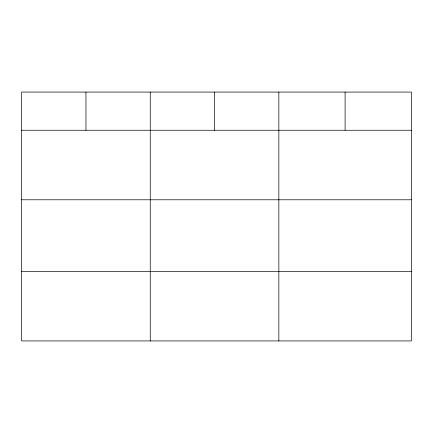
<?xml version="1.0" encoding="UTF-8"?>
<svg xmlns="http://www.w3.org/2000/svg" width="433" height="433" viewBox="0 0 433 433"><rect width="100%" height="100%" fill="white"/><g stroke="black" fill="none" stroke-linecap="round" stroke-linejoin="round"><path stroke-width="0.65" d="M411.35 199.781L411.35 92.072L21.65 92.072L21.65 340.928L411.35 340.928L411.35 199.781L21.65 199.781M21.65 130.257L411.35 130.257M21.65 271.404L411.35 271.404M345.101 92.072L345.101 130.257M278.852 92.072L278.852 340.928M214.552 92.072L214.552 130.257M150.251 92.072L150.251 340.928M85.951 92.072L85.951 130.257"/></g></svg>
